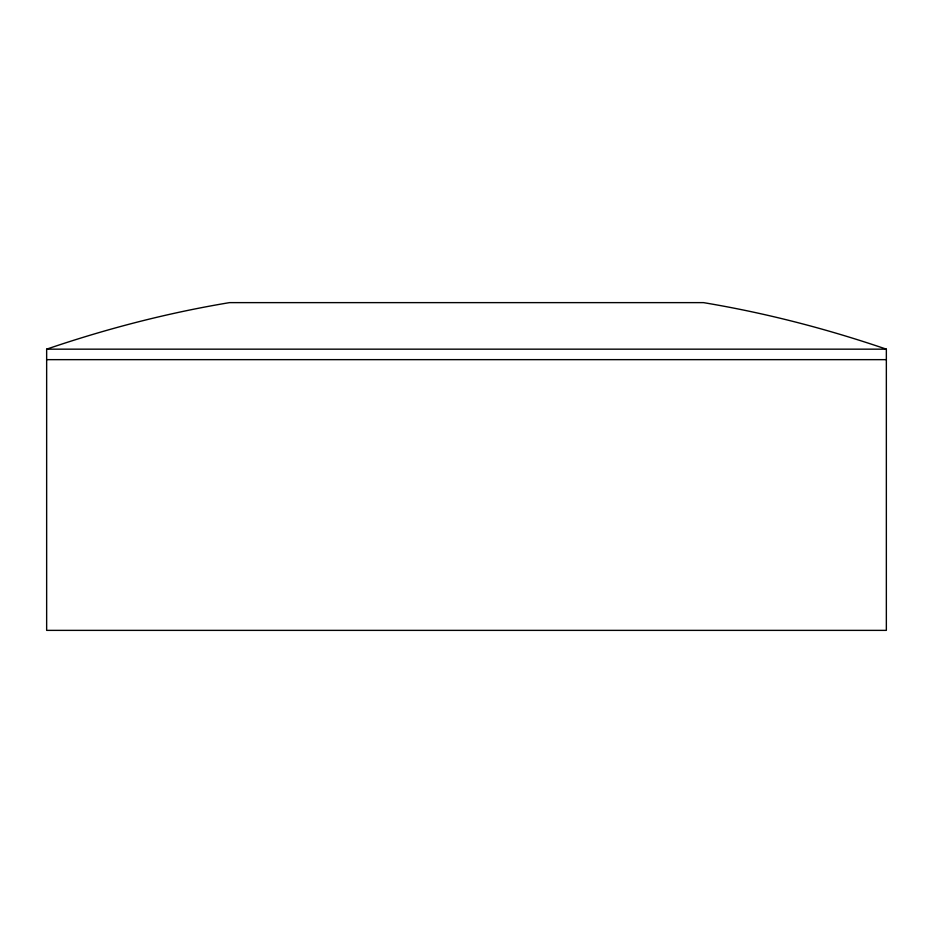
<?xml version="1.0" encoding="UTF-8"?>
<svg xmlns="http://www.w3.org/2000/svg" width="933" height="933" viewBox="0 0 933 933"><rect width="100%" height="100%" fill="white"/><g stroke="black" fill="none" stroke-linecap="round" stroke-linejoin="round"><path stroke-width="1.4" d="M46.65 349.164C106.234 328.836 167.38 312.952 229.506 302.63L703.494 302.63C765.62 312.952 826.766 328.836 886.35 349.164L886.35 630.37L46.65 630.37L46.65 349.164L886.35 349.164M46.65 359.648L886.35 359.648"/></g></svg>
